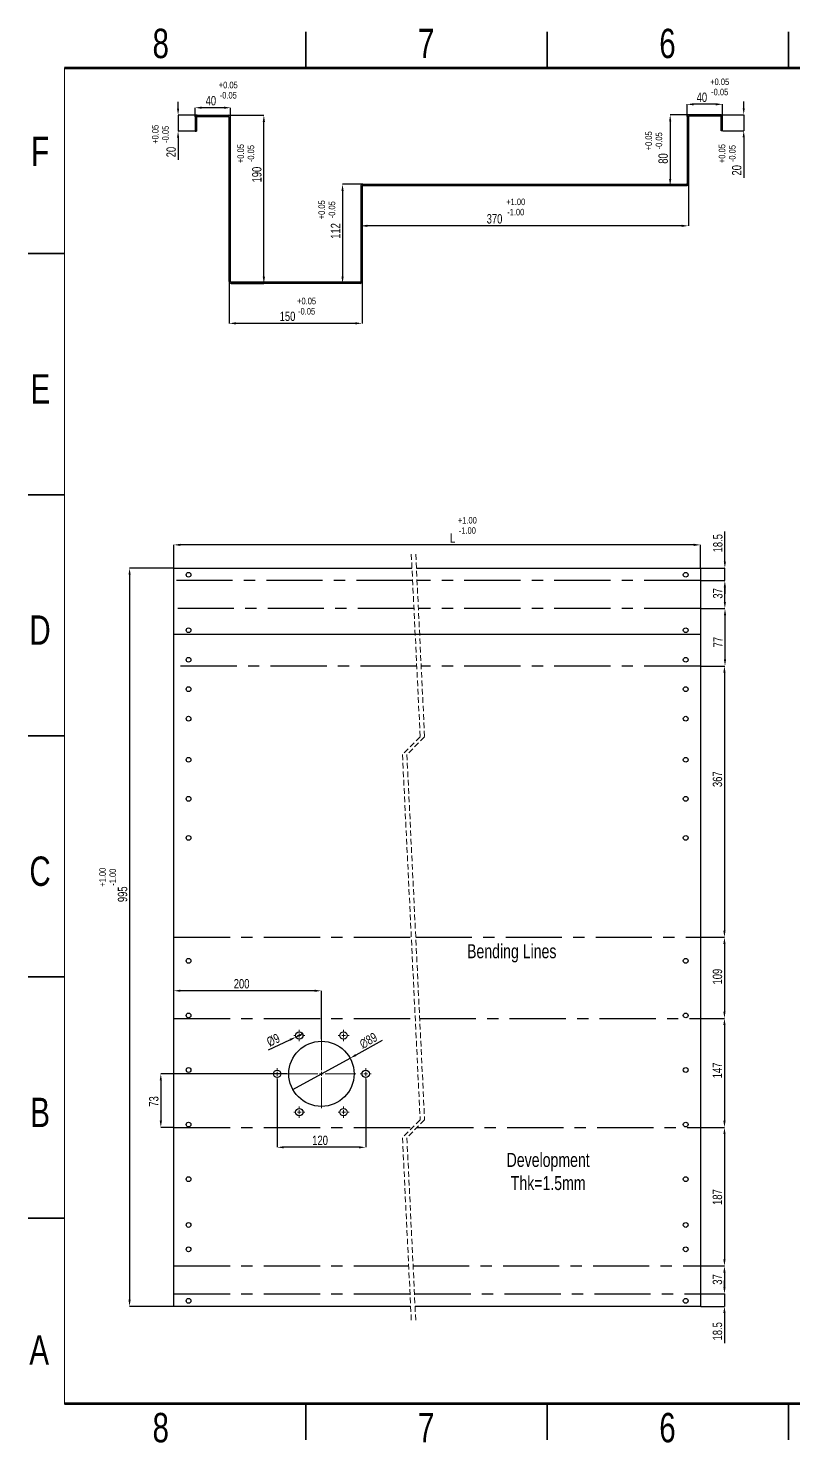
# Model space of a CAD drawing. Header units: millimetres. Extents: x 1386 to 1838, y 450 to 770.
# Drawn here: x 1386.2 to 1559, y 450.4 to 770.1 of the extents above; entities that cross this region are included whole.
import ezdxf

# ---------------------------------------------------------------- set-up
doc = ezdxf.new("R2010")
doc.units = ezdxf.units.MM
doc.linetypes.add('CENTERX2', pattern=[20.32, 12.7, -2.54, 2.54, -2.54])
doc.linetypes.add('HIDDEN', pattern=[1.905, 1.27, -0.635])
doc.styles.add('SLDTEXTSTYLE0', font='TXT', dxfattribs={"width": 0.75})
doc.dimstyles.new('SLDDIMSTYLE3', dxfattribs={"dimtxt": 2.116667, "dimasz": 1.5, "dimexe": 0, "dimexo": 0.0625, "dimgap": 0.529167, "dimtad": 1, "dimdec": 0, "dimlfac": 5, "dimrnd": 1e-09, "dimzin": 12, "dimdsep": 46, "dimtxsty": 'SLDTEXTSTYLE0', "dimsah": 1, "dimcen": 0.09, "dimadec": 0, "dimazin": 3, "dimtfac": 1, "dimtdec": 0, "dimtofl": 0, "dimtmove": 0, "dimatfit": 3, "dimfxl": 1, "dimfrac": 2, "dimtolj": 1, "dimtzin": 12, "dimarcsym": 0})
doc.dimstyles.new('SLDDIMSTYLE36', dxfattribs={"dimtxt": 2.116667, "dimasz": 1.5, "dimexe": 0, "dimexo": 0.0625, "dimgap": 0.529167, "dimtad": 1, "dimdec": 0, "dimlfac": 6, "dimrnd": 1e-09, "dimzin": 12, "dimdsep": 46, "dimtxsty": 'SLDTEXTSTYLE0', "dimsah": 1, "dimcen": 0.09, "dimadec": 0, "dimazin": 3, "dimtfac": 1, "dimtdec": 0, "dimtofl": 0, "dimtmove": 0, "dimatfit": 3, "dimfxl": 1, "dimfrac": 2, "dimtolj": 1, "dimtzin": 12, "dimarcsym": 0})
doc.dimstyles.new('SLDDIMSTYLE37', dxfattribs={"dimtxt": 2.116667, "dimasz": 1.5, "dimexe": 0, "dimexo": 0.0625, "dimgap": 0.529167, "dimtad": 1, "dimdec": 0, "dimlfac": 6, "dimrnd": 1e-09, "dimzin": 12, "dimdsep": 46, "dimtxsty": 'SLDTEXTSTYLE0', "dimsah": 1, "dimcen": 0.09, "dimadec": 0, "dimazin": 3, "dimtfac": 1, "dimtdec": 0, "dimtmove": 0, "dimatfit": 0, "dimfxl": 1, "dimfrac": 2, "dimtolj": 1, "dimtzin": 12, "dimarcsym": 0})
doc.dimstyles.new('SLDDIMSTYLE38', dxfattribs={"dimtxt": 2.116667, "dimasz": 1.5, "dimexe": 0, "dimexo": 0.0625, "dimgap": 0.529167, "dimtad": 1, "dimdec": 0, "dimlfac": 6, "dimrnd": 1e-09, "dimzin": 12, "dimdsep": 46, "dimtxsty": 'SLDTEXTSTYLE0', "dimblk1": 'NONE', "dimsah": 1, "dimcen": 0, "dimadec": 0, "dimazin": 3, "dimtfac": 1, "dimtdec": 0, "dimtmove": 0, "dimatfit": 3, "dimldrblk": 'NONE', "dimfxl": 1, "dimfrac": 2, "dimtolj": 1, "dimtzin": 12, "dimarcsym": 0})
doc.dimstyles.new('SLDDIMSTYLE39', dxfattribs={"dimtxt": 2.116667, "dimasz": 1.5, "dimexe": 0, "dimexo": 0.0625, "dimgap": 0.529167, "dimtad": 1, "dimdec": 0, "dimlfac": 6, "dimrnd": 1e-09, "dimzin": 12, "dimdsep": 46, "dimtxsty": 'SLDTEXTSTYLE0', "dimblk1": 'NONE', "dimsah": 1, "dimcen": 0, "dimadec": 0, "dimazin": 3, "dimtfac": 1, "dimtdec": 0, "dimtmove": 0, "dimatfit": 3, "dimldrblk": 'NONE', "dimfxl": 1, "dimfrac": 2, "dimtolj": 1, "dimtzin": 12, "dimarcsym": 0})
doc.dimstyles.new('SLDDIMSTYLE4', dxfattribs={"dimtxt": 2.116667, "dimasz": 1.5, "dimexe": 0, "dimexo": 0.0625, "dimgap": 0.529167, "dimtad": 1, "dimdec": 0, "dimlfac": 5, "dimrnd": 1e-09, "dimzin": 12, "dimdsep": 46, "dimtxsty": 'SLDTEXTSTYLE0', "dimsah": 1, "dimcen": 0.09, "dimadec": 0, "dimazin": 3, "dimtfac": 1, "dimtdec": 0, "dimtmove": 0, "dimatfit": 0, "dimfxl": 1, "dimfrac": 2, "dimtolj": 1, "dimtzin": 12, "dimarcsym": 0})

# ---------------------------------------------------------------- blocks, each defined once
blk = doc.blocks.new('*D71')
at = {"color": 0, "linetype": 'Continuous', "lineweight": -2, "transparency": 16777216}
for p, q in [((1547.74, 752.02), (1547.74, 753.52)), ((1542.55, 750.52), (1547.74, 750.52)), ((1547.74, 750.52), (1547.74, 746.92)), ((1543, 746.92), (1547.74, 746.92)), ((1547.74, 745.42), (1547.74, 736.26))]:
    blk.add_line(p, q, dxfattribs=at)
at = {"color": 0, "linetype": 'Continuous', "transparency": 16777216}
for points in [[(1547.49, 752.02), (1547.99, 752.02), (1547.74, 750.52)], [(1547.49, 745.42), (1547.99, 745.42), (1547.74, 746.92)]]:
    blk.add_solid(points, dxfattribs=at)
at = {"layer": 'Defpoints', "color": 0, "linetype": 'Continuous', "transparency": 16777216}
for p in [(1542.49, 750.52), (1547.74, 750.52), (1542.94, 746.92)]:
    blk.add_point(p, dxfattribs=at)
at = {"color": 0, "linetype": 'Continuous', "lineweight": 18, "transparency": 16777216, "insert": (1545.1, 737.98), "char_height": 2.117, "attachment_point": 2, "rotation": 90, "style": 'SLDTEXTSTYLE0'}
blk.add_mtext('\\A1;20', dxfattribs=at)
blk = doc.blocks.new('*D72')
at = {"color": 0, "linetype": 'Continuous', "lineweight": -2, "transparency": 16777216}
for p, q in [((1534.94, 750.14), (1534.94, 752.89)), ((1541.44, 752.89), (1536.44, 752.89)), ((1542.94, 750.14), (1542.94, 752.89))]:
    blk.add_line(p, q, dxfattribs=at)
at = {"color": 0, "linetype": 'Continuous', "transparency": 16777216}
for points in [[(1536.44, 753.14), (1536.44, 752.64), (1534.94, 752.89)], [(1541.44, 753.14), (1541.44, 752.64), (1542.94, 752.89)]]:
    blk.add_solid(points, dxfattribs=at)
at = {"layer": 'Defpoints', "color": 0, "linetype": 'Continuous', "transparency": 16777216}
for p in [(1534.94, 752.89), (1534.94, 750.08), (1542.94, 750.08)]:
    blk.add_point(p, dxfattribs=at)
at = {"color": 0, "linetype": 'Continuous', "lineweight": 18, "transparency": 16777216, "insert": (1538.29, 755.54), "char_height": 2.117, "attachment_point": 2, "style": 'SLDTEXTSTYLE0'}
blk.add_mtext('\\A1;40', dxfattribs=at)
blk = doc.blocks.new('*D73')
at = {"color": 0, "linetype": 'Continuous', "lineweight": -2, "transparency": 16777216}
for p, q in [((1535.32, 750.52), (1531.13, 750.52)), ((1531.13, 749.02), (1531.13, 736.02)), ((1534.73, 734.52), (1531.13, 734.52))]:
    blk.add_line(p, q, dxfattribs=at)
at = {"color": 0, "linetype": 'Continuous', "transparency": 16777216}
for points in [[(1530.88, 749.02), (1531.38, 749.02), (1531.13, 750.52)], [(1530.88, 736.02), (1531.38, 736.02), (1531.13, 734.52)]]:
    blk.add_solid(points, dxfattribs=at)
at = {"layer": 'Defpoints', "color": 0, "linetype": 'Continuous', "transparency": 16777216}
for p in [(1535.39, 750.52), (1531.13, 734.52), (1534.79, 734.52)]:
    blk.add_point(p, dxfattribs=at)
at = {"color": 0, "linetype": 'Continuous', "lineweight": 18, "transparency": 16777216, "insert": (1528.48, 740.64), "char_height": 2.117, "attachment_point": 2, "rotation": 90, "style": 'SLDTEXTSTYLE0'}
blk.add_mtext('\\A1;80', dxfattribs=at)
blk = doc.blocks.new('*D74')
at = {"color": 0, "linetype": 'Continuous', "lineweight": -2, "transparency": 16777216}
for p, q in [((1461.24, 734.31), (1461.24, 725.43)), ((1535.24, 734.91), (1535.24, 725.43)), ((1533.74, 725.43), (1462.74, 725.43))]:
    blk.add_line(p, q, dxfattribs=at)
at = {"color": 0, "linetype": 'Continuous', "transparency": 16777216}
for points in [[(1462.74, 725.68), (1462.74, 725.18), (1461.24, 725.43)], [(1533.74, 725.68), (1533.74, 725.18), (1535.24, 725.43)]]:
    blk.add_solid(points, dxfattribs=at)
at = {"layer": 'Defpoints', "color": 0, "linetype": 'Continuous', "transparency": 16777216}
for p in [(1461.24, 734.38), (1535.24, 734.97), (1461.24, 725.43)]:
    blk.add_point(p, dxfattribs=at)
at = {"color": 0, "linetype": 'Continuous', "lineweight": 18, "transparency": 16777216, "insert": (1491.46, 728.07), "char_height": 2.117, "attachment_point": 2, "style": 'SLDTEXTSTYLE0'}
blk.add_mtext('\\A1;370', dxfattribs=at)
blk = doc.blocks.new('*D75')
at = {"color": 0, "linetype": 'Continuous', "lineweight": -2, "transparency": 16777216}
for p, q in [((1461.62, 734.82), (1457.14, 734.82)), ((1457.14, 733.32), (1457.14, 713.92)), ((1461.03, 712.42), (1457.14, 712.42))]:
    blk.add_line(p, q, dxfattribs=at)
at = {"color": 0, "linetype": 'Continuous', "transparency": 16777216}
for points in [[(1456.89, 733.32), (1457.39, 733.32), (1457.14, 734.82)], [(1456.89, 713.92), (1457.39, 713.92), (1457.14, 712.42)]]:
    blk.add_solid(points, dxfattribs=at)
at = {"layer": 'Defpoints', "color": 0, "linetype": 'Continuous', "transparency": 16777216}
for p in [(1461.69, 734.82), (1457.14, 712.42), (1461.09, 712.42)]:
    blk.add_point(p, dxfattribs=at)
at = {"color": 0, "linetype": 'Continuous', "lineweight": 18, "transparency": 16777216, "insert": (1454.49, 724.27), "char_height": 2.117, "attachment_point": 2, "rotation": 90, "style": 'SLDTEXTSTYLE0'}
blk.add_mtext('\\A1;112', dxfattribs=at)
blk = doc.blocks.new('*D76')
at = {"color": 0, "linetype": 'Continuous', "lineweight": -2, "transparency": 16777216}
for p, q in [((1431.54, 712.81), (1431.54, 703.39)), ((1461.54, 712.81), (1461.54, 703.39)), ((1460.04, 703.39), (1433.04, 703.39))]:
    blk.add_line(p, q, dxfattribs=at)
at = {"color": 0, "linetype": 'Continuous', "transparency": 16777216}
for points in [[(1433.04, 703.64), (1433.04, 703.14), (1431.54, 703.39)], [(1460.04, 703.64), (1460.04, 703.14), (1461.54, 703.39)]]:
    blk.add_solid(points, dxfattribs=at)
at = {"layer": 'Defpoints', "color": 0, "linetype": 'Continuous', "transparency": 16777216}
for p in [(1431.54, 712.87), (1461.54, 712.87), (1431.54, 703.39)]:
    blk.add_point(p, dxfattribs=at)
at = {"color": 0, "linetype": 'Continuous', "lineweight": 18, "transparency": 16777216, "insert": (1444.71, 706.04), "char_height": 2.117, "attachment_point": 2, "style": 'SLDTEXTSTYLE0'}
blk.add_mtext('\\A1;150', dxfattribs=at)
blk = doc.blocks.new('*D77')
at = {"color": 0, "linetype": 'Continuous', "lineweight": -2, "transparency": 16777216}
for p, q in [((1431.45, 750.42), (1439.37, 750.42)), ((1439.37, 713.92), (1439.37, 748.92)), ((1432.05, 712.42), (1439.37, 712.42))]:
    blk.add_line(p, q, dxfattribs=at)
at = {"color": 0, "linetype": 'Continuous', "transparency": 16777216}
for points in [[(1439.12, 748.92), (1439.62, 748.92), (1439.37, 750.42)], [(1439.12, 713.92), (1439.62, 713.92), (1439.37, 712.42)]]:
    blk.add_solid(points, dxfattribs=at)
at = {"layer": 'Defpoints', "color": 0, "linetype": 'Continuous', "transparency": 16777216}
for p in [(1431.39, 750.42), (1439.37, 750.42), (1431.99, 712.42)]:
    blk.add_point(p, dxfattribs=at)
at = {"color": 0, "linetype": 'Continuous', "lineweight": 18, "transparency": 16777216, "insert": (1436.72, 737.01), "char_height": 2.117, "attachment_point": 2, "rotation": 90, "style": 'SLDTEXTSTYLE0'}
blk.add_mtext('\\A1;190', dxfattribs=at)
blk = doc.blocks.new('*D78')
at = {"color": 0, "linetype": 'Continuous', "lineweight": -2, "transparency": 16777216}
for p, q in [((1423.84, 750.04), (1423.84, 752.12)), ((1430.34, 752.12), (1425.34, 752.12)), ((1431.84, 750.04), (1431.84, 752.12))]:
    blk.add_line(p, q, dxfattribs=at)
at = {"color": 0, "linetype": 'Continuous', "transparency": 16777216}
for points in [[(1425.34, 752.37), (1425.34, 751.87), (1423.84, 752.12)], [(1430.34, 752.37), (1430.34, 751.87), (1431.84, 752.12)]]:
    blk.add_solid(points, dxfattribs=at)
at = {"layer": 'Defpoints', "color": 0, "linetype": 'Continuous', "transparency": 16777216}
for p in [(1423.84, 752.12), (1423.84, 749.98), (1431.84, 749.98)]:
    blk.add_point(p, dxfattribs=at)
at = {"color": 0, "linetype": 'Continuous', "lineweight": 18, "transparency": 16777216, "insert": (1427.4, 754.77), "char_height": 2.117, "attachment_point": 2, "style": 'SLDTEXTSTYLE0'}
blk.add_mtext('\\A1;40', dxfattribs=at)
blk = doc.blocks.new('*D79')
at = {"color": 0, "linetype": 'Continuous', "lineweight": -2, "transparency": 16777216}
for p, q in [((1420, 751.92), (1420, 753.42)), ((1424.22, 750.42), (1420, 750.42)), ((1420, 750.42), (1420, 746.82)), ((1423.78, 746.82), (1420, 746.82)), ((1420, 745.32), (1420, 740.38))]:
    blk.add_line(p, q, dxfattribs=at)
at = {"color": 0, "linetype": 'Continuous', "transparency": 16777216}
for points in [[(1419.75, 751.92), (1420.25, 751.92), (1420, 750.42)], [(1419.75, 745.32), (1420.25, 745.32), (1420, 746.82)]]:
    blk.add_solid(points, dxfattribs=at)
at = {"layer": 'Defpoints', "color": 0, "linetype": 'Continuous', "transparency": 16777216}
for p in [(1424.29, 750.42), (1420, 746.82), (1423.84, 746.82)]:
    blk.add_point(p, dxfattribs=at)
at = {"color": 0, "linetype": 'Continuous', "lineweight": 18, "transparency": 16777216, "insert": (1417.36, 742.1), "char_height": 2.117, "attachment_point": 2, "rotation": 90, "style": 'SLDTEXTSTYLE0'}
blk.add_mtext('\\A1;20', dxfattribs=at)
blk = doc.blocks.new('*D54')
at = {"color": 0, "linetype": 'Continuous', "lineweight": -2, "transparency": 16777216}
for p, q in [((1419.04, 648.12), (1419.04, 653.33)), ((1536.47, 653.33), (1420.54, 653.33)), ((1537.97, 648.12), (1537.97, 653.33))]:
    blk.add_line(p, q, dxfattribs=at)
at = {"color": 0, "linetype": 'Continuous', "transparency": 16777216}
for points in [[(1420.54, 653.58), (1420.54, 653.08), (1419.04, 653.33)], [(1536.47, 653.58), (1536.47, 653.08), (1537.97, 653.33)]]:
    blk.add_solid(points, dxfattribs=at)
at = {"layer": 'Defpoints', "color": 0, "linetype": 'Continuous', "transparency": 16777216}
for p in [(1419.04, 653.33), (1419.04, 648.06), (1537.97, 648.06)]:
    blk.add_point(p, dxfattribs=at)
at = {"color": 0, "linetype": 'Continuous', "lineweight": 18, "transparency": 16777216, "insert": (1482, 655.97), "char_height": 2.117, "attachment_point": 2, "style": 'SLDTEXTSTYLE0'}
blk.add_mtext('\\A1;L', dxfattribs=at)
blk = doc.blocks.new('*D55')
at = {"color": 0, "linetype": 'Continuous', "lineweight": -2, "transparency": 16777216}
for p, q in [((1418.98, 648.06), (1409.04, 648.06)), ((1409.04, 646.56), (1409.04, 482.74)), ((1418.98, 481.24), (1409.04, 481.24))]:
    blk.add_line(p, q, dxfattribs=at)
at = {"color": 0, "linetype": 'Continuous', "transparency": 16777216}
for points in [[(1408.79, 646.56), (1409.29, 646.56), (1409.04, 648.06)], [(1408.79, 482.74), (1409.29, 482.74), (1409.04, 481.24)]]:
    blk.add_solid(points, dxfattribs=at)
at = {"layer": 'Defpoints', "color": 0, "linetype": 'Continuous', "transparency": 16777216}
for p in [(1419.04, 648.06), (1409.04, 481.24), (1419.04, 481.24)]:
    blk.add_point(p, dxfattribs=at)
at = {"color": 0, "linetype": 'Continuous', "lineweight": 18, "transparency": 16777216, "insert": (1406.39, 574.37), "char_height": 2.117, "attachment_point": 2, "rotation": 90, "style": 'SLDTEXTSTYLE0'}
blk.add_mtext('\\A1;995', dxfattribs=at)
blk = doc.blocks.new('*D56')
at = {"color": 0, "linetype": 'Continuous', "lineweight": -2, "transparency": 16777216}
for p, q in [((1543.48, 649.56), (1543.48, 656.35)), ((1538.04, 648.06), (1543.48, 648.06)), ((1543.48, 645.24), (1543.48, 648.06)), ((1538.04, 645.24), (1543.48, 645.24)), ((1543.48, 643.74), (1543.48, 642.24))]:
    blk.add_line(p, q, dxfattribs=at)
at = {"color": 0, "linetype": 'Continuous', "transparency": 16777216}
for points in [[(1543.23, 649.56), (1543.73, 649.56), (1543.48, 648.06)], [(1543.23, 643.74), (1543.73, 643.74), (1543.48, 645.24)]]:
    blk.add_solid(points, dxfattribs=at)
at = {"layer": 'Defpoints', "color": 0, "linetype": 'Continuous', "transparency": 16777216}
for p in [(1537.97, 648.06), (1543.48, 648.06), (1537.97, 645.24)]:
    blk.add_point(p, dxfattribs=at)
at = {"color": 0, "linetype": 'Continuous', "lineweight": 18, "transparency": 16777216, "insert": (1540.83, 653.7), "char_height": 2.117, "attachment_point": 2, "rotation": 90, "style": 'SLDTEXTSTYLE0'}
blk.add_mtext('\\A1;18.5', dxfattribs=at)
blk = doc.blocks.new('*D57')
at = {"color": 0, "linetype": 'Continuous', "lineweight": -2, "transparency": 16777216}
for p, q in [((1538.04, 645.24), (1543.48, 645.24)), ((1543.48, 640.43), (1543.48, 643.74)), ((1538.04, 638.93), (1543.48, 638.93))]:
    blk.add_line(p, q, dxfattribs=at)
at = {"color": 0, "linetype": 'Continuous', "transparency": 16777216}
for points in [[(1543.23, 643.74), (1543.73, 643.74), (1543.48, 645.24)], [(1543.23, 640.43), (1543.73, 640.43), (1543.48, 638.93)]]:
    blk.add_solid(points, dxfattribs=at)
at = {"layer": 'Defpoints', "color": 0, "linetype": 'Continuous', "transparency": 16777216}
for p in [(1537.97, 645.24), (1543.48, 645.24), (1537.97, 638.93)]:
    blk.add_point(p, dxfattribs=at)
at = {"color": 0, "linetype": 'Continuous', "lineweight": 18, "transparency": 16777216, "insert": (1540.83, 642.36), "char_height": 2.117, "attachment_point": 2, "rotation": 90, "style": 'SLDTEXTSTYLE0'}
blk.add_mtext('\\A1;37', dxfattribs=at)
blk = doc.blocks.new('*D58')
at = {"color": 0, "linetype": 'Continuous', "lineweight": -2, "transparency": 16777216}
for p, q in [((1538.04, 638.93), (1543.51, 638.93)), ((1543.51, 637.43), (1543.51, 627.45)), ((1538.04, 625.95), (1543.51, 625.95))]:
    blk.add_line(p, q, dxfattribs=at)
at = {"color": 0, "linetype": 'Continuous', "transparency": 16777216}
for points in [[(1543.26, 637.43), (1543.76, 637.43), (1543.51, 638.93)], [(1543.26, 627.45), (1543.76, 627.45), (1543.51, 625.95)]]:
    blk.add_solid(points, dxfattribs=at)
at = {"layer": 'Defpoints', "color": 0, "linetype": 'Continuous', "transparency": 16777216}
for p in [(1537.97, 638.93), (1537.97, 625.95), (1543.51, 625.95)]:
    blk.add_point(p, dxfattribs=at)
at = {"color": 0, "linetype": 'Continuous', "lineweight": 18, "transparency": 16777216, "insert": (1540.86, 631.34), "char_height": 2.117, "attachment_point": 2, "rotation": 90, "style": 'SLDTEXTSTYLE0'}
blk.add_mtext('\\A1;77', dxfattribs=at)
blk = doc.blocks.new('*D59')
at = {"color": 0, "linetype": 'Continuous', "lineweight": -2, "transparency": 16777216}
for p, q in [((1538.04, 625.95), (1543.39, 625.95)), ((1543.39, 624.45), (1543.39, 566.14)), ((1538.04, 564.64), (1543.39, 564.64))]:
    blk.add_line(p, q, dxfattribs=at)
at = {"color": 0, "linetype": 'Continuous', "transparency": 16777216}
for points in [[(1543.14, 624.45), (1543.64, 624.45), (1543.39, 625.95)], [(1543.14, 566.14), (1543.64, 566.14), (1543.39, 564.64)]]:
    blk.add_solid(points, dxfattribs=at)
at = {"layer": 'Defpoints', "color": 0, "linetype": 'Continuous', "transparency": 16777216}
for p in [(1537.97, 625.95), (1537.97, 564.64), (1543.39, 564.64)]:
    blk.add_point(p, dxfattribs=at)
at = {"color": 0, "linetype": 'Continuous', "lineweight": 18, "transparency": 16777216, "insert": (1540.74, 600.37), "char_height": 2.117, "attachment_point": 2, "rotation": 90, "style": 'SLDTEXTSTYLE0'}
blk.add_mtext('\\A1;367', dxfattribs=at)
blk = doc.blocks.new('*D60')
at = {"color": 0, "linetype": 'Continuous', "lineweight": -2, "transparency": 16777216}
for p, q in [((1538.04, 564.64), (1543.39, 564.64)), ((1543.39, 563.14), (1543.39, 547.83)), ((1538.04, 546.33), (1543.39, 546.33))]:
    blk.add_line(p, q, dxfattribs=at)
at = {"color": 0, "linetype": 'Continuous', "transparency": 16777216}
for points in [[(1543.14, 563.14), (1543.64, 563.14), (1543.39, 564.64)], [(1543.14, 547.83), (1543.64, 547.83), (1543.39, 546.33)]]:
    blk.add_solid(points, dxfattribs=at)
at = {"layer": 'Defpoints', "color": 0, "linetype": 'Continuous', "transparency": 16777216}
for p in [(1537.97, 564.64), (1537.97, 546.33), (1543.39, 546.33)]:
    blk.add_point(p, dxfattribs=at)
at = {"color": 0, "linetype": 'Continuous', "lineweight": 18, "transparency": 16777216, "insert": (1540.74, 555.75), "char_height": 2.117, "attachment_point": 2, "rotation": 90, "style": 'SLDTEXTSTYLE0'}
blk.add_mtext('\\A1;109', dxfattribs=at)
blk = doc.blocks.new('*D61')
at = {"color": 0, "linetype": 'Continuous', "lineweight": -2, "transparency": 16777216}
for p, q in [((1538.04, 546.33), (1543.39, 546.33)), ((1543.39, 544.83), (1543.39, 523.18)), ((1538.04, 521.68), (1543.39, 521.68))]:
    blk.add_line(p, q, dxfattribs=at)
at = {"color": 0, "linetype": 'Continuous', "transparency": 16777216}
for points in [[(1543.14, 544.83), (1543.64, 544.83), (1543.39, 546.33)], [(1543.14, 523.18), (1543.64, 523.18), (1543.39, 521.68)]]:
    blk.add_solid(points, dxfattribs=at)
at = {"layer": 'Defpoints', "color": 0, "linetype": 'Continuous', "transparency": 16777216}
for p in [(1537.97, 546.33), (1537.97, 521.68), (1543.39, 521.68)]:
    blk.add_point(p, dxfattribs=at)
at = {"color": 0, "linetype": 'Continuous', "lineweight": 18, "transparency": 16777216, "insert": (1540.74, 534.55), "char_height": 2.117, "attachment_point": 2, "rotation": 90, "style": 'SLDTEXTSTYLE0'}
blk.add_mtext('\\A1;147', dxfattribs=at)
blk = doc.blocks.new('*D62')
at = {"color": 0, "linetype": 'Continuous', "lineweight": -2, "transparency": 16777216}
for p, q in [((1538.04, 521.68), (1543.39, 521.68)), ((1543.39, 520.18), (1543.39, 491.87)), ((1538.04, 490.37), (1543.39, 490.37))]:
    blk.add_line(p, q, dxfattribs=at)
at = {"color": 0, "linetype": 'Continuous', "transparency": 16777216}
for points in [[(1543.14, 520.18), (1543.64, 520.18), (1543.39, 521.68)], [(1543.14, 491.87), (1543.64, 491.87), (1543.39, 490.37)]]:
    blk.add_solid(points, dxfattribs=at)
at = {"layer": 'Defpoints', "color": 0, "linetype": 'Continuous', "transparency": 16777216}
for p in [(1537.97, 521.68), (1537.97, 490.37), (1543.39, 490.37)]:
    blk.add_point(p, dxfattribs=at)
at = {"color": 0, "linetype": 'Continuous', "lineweight": 18, "transparency": 16777216, "insert": (1540.74, 505.93), "char_height": 2.117, "attachment_point": 2, "rotation": 90, "style": 'SLDTEXTSTYLE0'}
blk.add_mtext('\\A1;187', dxfattribs=at)
blk = doc.blocks.new('*D63')
at = {"color": 0, "linetype": 'Continuous', "lineweight": -2, "transparency": 16777216}
for p, q in [((1538.04, 490.37), (1543.39, 490.37)), ((1543.39, 488.87), (1543.39, 485.56)), ((1538.04, 484.06), (1543.39, 484.06))]:
    blk.add_line(p, q, dxfattribs=at)
at = {"color": 0, "linetype": 'Continuous', "transparency": 16777216}
for points in [[(1543.14, 488.87), (1543.64, 488.87), (1543.39, 490.37)], [(1543.14, 485.56), (1543.64, 485.56), (1543.39, 484.06)]]:
    blk.add_solid(points, dxfattribs=at)
at = {"layer": 'Defpoints', "color": 0, "linetype": 'Continuous', "transparency": 16777216}
for p in [(1537.97, 490.37), (1537.97, 484.06), (1543.39, 484.06)]:
    blk.add_point(p, dxfattribs=at)
at = {"color": 0, "linetype": 'Continuous', "lineweight": 18, "transparency": 16777216, "insert": (1540.74, 487.31), "char_height": 2.117, "attachment_point": 2, "rotation": 90, "style": 'SLDTEXTSTYLE0'}
blk.add_mtext('\\A1;37', dxfattribs=at)
blk = doc.blocks.new('*D64')
at = {"color": 0, "linetype": 'Continuous', "lineweight": -2, "transparency": 16777216}
for p, q in [((1543.39, 485.56), (1543.39, 487.06)), ((1538.04, 484.06), (1543.39, 484.06)), ((1543.39, 484.06), (1543.39, 481.24)), ((1538.04, 481.24), (1543.39, 481.24)), ((1543.39, 479.74), (1543.39, 472.95))]:
    blk.add_line(p, q, dxfattribs=at)
at = {"color": 0, "linetype": 'Continuous', "transparency": 16777216}
for points in [[(1543.14, 485.56), (1543.64, 485.56), (1543.39, 484.06)], [(1543.14, 479.74), (1543.64, 479.74), (1543.39, 481.24)]]:
    blk.add_solid(points, dxfattribs=at)
at = {"layer": 'Defpoints', "color": 0, "linetype": 'Continuous', "transparency": 16777216}
for p in [(1537.97, 484.06), (1537.97, 481.24), (1543.39, 481.24)]:
    blk.add_point(p, dxfattribs=at)
at = {"color": 0, "linetype": 'Continuous', "lineweight": 18, "transparency": 16777216, "insert": (1540.74, 475.6), "char_height": 2.117, "attachment_point": 2, "rotation": 90, "style": 'SLDTEXTSTYLE0'}
blk.add_mtext('\\A1;18.5', dxfattribs=at)
blk = doc.blocks.new('*D65')
at = {"color": 0, "linetype": 'Continuous', "lineweight": -2, "transparency": 16777216}
for p, q in [((1419.04, 481.3), (1419.04, 552.56)), ((1450.87, 552.56), (1420.54, 552.56)), ((1452.37, 541.64), (1452.37, 552.56))]:
    blk.add_line(p, q, dxfattribs=at)
at = {"color": 0, "linetype": 'Continuous', "transparency": 16777216}
for points in [[(1420.54, 552.81), (1420.54, 552.31), (1419.04, 552.56)], [(1450.87, 552.81), (1450.87, 552.31), (1452.37, 552.56)]]:
    blk.add_solid(points, dxfattribs=at)
at = {"layer": 'Defpoints', "color": 0, "linetype": 'Continuous', "transparency": 16777216}
for p in [(1419.04, 552.56), (1452.37, 541.58), (1419.04, 481.24)]:
    blk.add_point(p, dxfattribs=at)
at = {"color": 0, "linetype": 'Continuous', "lineweight": 18, "transparency": 16777216, "insert": (1434.34, 555.21), "char_height": 2.117, "attachment_point": 2, "style": 'SLDTEXTSTYLE0'}
blk.add_mtext('\\A1;200', dxfattribs=at)
blk = doc.blocks.new('*D66')
at = {"color": 0, "linetype": 'Continuous', "lineweight": -2, "transparency": 16777216}
for p, q in [((1444.52, 533.79), (1416.1, 533.79)), ((1416.1, 532.29), (1416.1, 523.18)), ((1418.98, 521.68), (1416.1, 521.68))]:
    blk.add_line(p, q, dxfattribs=at)
at = {"color": 0, "linetype": 'Continuous', "transparency": 16777216}
for points in [[(1415.85, 532.29), (1416.35, 532.29), (1416.1, 533.79)], [(1415.85, 523.18), (1416.35, 523.18), (1416.1, 521.68)]]:
    blk.add_solid(points, dxfattribs=at)
at = {"layer": 'Defpoints', "color": 0, "linetype": 'Continuous', "transparency": 16777216}
for p in [(1444.58, 533.79), (1416.1, 521.68), (1419.04, 521.68)]:
    blk.add_point(p, dxfattribs=at)
at = {"color": 0, "linetype": 'Continuous', "lineweight": 18, "transparency": 16777216, "insert": (1413.45, 527.55), "char_height": 2.117, "attachment_point": 2, "rotation": 90, "style": 'SLDTEXTSTYLE0'}
blk.add_mtext('\\A1;73', dxfattribs=at)
blk = doc.blocks.new('*D67')
at = {"color": 0, "linetype": 'Continuous', "lineweight": -2, "transparency": 16777216}
for p, q in [((1466.12, 541.29), (1460.16, 538.04)), ((1445.9, 530.26), (1458.85, 537.32))]:
    blk.add_line(p, q, dxfattribs=at)
at = {"color": 0, "linetype": 'Continuous', "transparency": 16777216}
blk.add_solid([(1460.04, 538.26), (1460.28, 537.82), (1458.85, 537.32)], dxfattribs=at)
at = {"layer": 'Defpoints', "color": 0, "linetype": 'Continuous', "transparency": 16777216}
for p in [(1458.85, 537.32), (1445.9, 530.26)]:
    blk.add_point(p, dxfattribs=at)
at = {"color": 0, "linetype": 'Continuous', "lineweight": 18, "transparency": 16777216, "insert": (1460.68, 541.33), "char_height": 2.117, "attachment_point": 1, "rotation": 28.6104, "style": 'SLDTEXTSTYLE0'}
blk.add_mtext('\\A1;∅89', dxfattribs=at)
blk = doc.blocks.new('_NONE')
blk = doc.blocks.new('*D68')
at = {"color": 0, "linetype": 'Continuous', "lineweight": -2, "transparency": 16777216}
for p, q in [((1440.39, 539.19), (1445.26, 541.46)), ((1448.13, 542.8), (1446.62, 542.1))]:
    blk.add_line(p, q, dxfattribs=at)
at = {"color": 0, "linetype": 'Continuous', "transparency": 16777216}
blk.add_solid([(1445.15, 541.69), (1445.36, 541.24), (1446.62, 542.1)], dxfattribs=at)
at = {"layer": 'Defpoints', "color": 0, "linetype": 'Continuous', "transparency": 16777216}
for p in [(1446.62, 542.1), (1448.13, 542.8)]:
    blk.add_point(p, dxfattribs=at)
at = {"color": 0, "linetype": 'Continuous', "lineweight": 18, "transparency": 16777216, "insert": (1439.75, 541.81), "char_height": 2.117, "attachment_point": 1, "rotation": 25.0459, "style": 'SLDTEXTSTYLE0'}
blk.add_mtext('\\A1;%%c9', dxfattribs=at)
blk = doc.blocks.new('*D69')
at = {"color": 0, "linetype": 'Continuous', "lineweight": -2, "transparency": 16777216}
for p, q in [((1442.37, 532.48), (1442.37, 517.18)), ((1462.37, 532.48), (1462.37, 517.18)), ((1460.87, 517.18), (1443.87, 517.18))]:
    blk.add_line(p, q, dxfattribs=at)
at = {"color": 0, "linetype": 'Continuous', "transparency": 16777216}
for points in [[(1443.87, 517.43), (1443.87, 516.93), (1442.37, 517.18)], [(1460.87, 517.43), (1460.87, 516.93), (1462.37, 517.18)]]:
    blk.add_solid(points, dxfattribs=at)
at = {"layer": 'Defpoints', "color": 0, "linetype": 'Continuous', "transparency": 16777216}
for p in [(1442.37, 532.54), (1462.37, 532.54), (1442.37, 517.18)]:
    blk.add_point(p, dxfattribs=at)
at = {"color": 0, "linetype": 'Continuous', "lineweight": 18, "transparency": 16777216, "insert": (1452.07, 519.82), "char_height": 2.117, "attachment_point": 2, "style": 'SLDTEXTSTYLE0'}
blk.add_mtext('\\A1;120', dxfattribs=at)
blk = doc.blocks.new('SW_CENTERMARKSYMBOL_63')
at = {"color": 0, "linetype": 'Continuous', "lineweight": 0}
for p, q in [((-0.83, 0), (-1.25, 0)), ((0, 0), (-0.42, 0)), ((0, 0.83), (0, 1.25)), ((0, 0), (0, 0.42)), ((0, 0), (0, -0.42)), ((0, 0), (0.42, 0)), ((0.83, 0), (1.25, 0)), ((0, -0.83), (0, -1.25))]:
    blk.add_line(p, q, dxfattribs=at)
blk = doc.blocks.new('SW_CENTERMARKSYMBOL_64')
at = {"color": 0, "linetype": 'Continuous', "lineweight": 0}
for p, q in [((0, 0.83), (0, 7.79)), ((-0.83, 0), (-7.79, 0)), ((0, 0), (-0.42, 0)), ((0, 0), (0, 0.42)), ((0, 0), (0, -0.42)), ((0, 0), (0.42, 0)), ((0.83, 0), (7.79, 0)), ((0, -0.83), (0, -7.79))]:
    blk.add_line(p, q, dxfattribs=at)
blk = doc.blocks.new('SW_CENTERMARKSYMBOL_65')
at = {"color": 0, "linetype": 'Continuous', "lineweight": 0}
for p, q in [((-0.83, 0), (-1.25, 0)), ((0, 0), (-0.42, 0)), ((0, 0.83), (0, 1.25)), ((0, 0), (0, 0.42)), ((0, 0), (0, -0.42)), ((0, 0), (0.42, 0)), ((0.83, 0), (1.25, 0)), ((0, -0.83), (0, -1.25))]:
    blk.add_line(p, q, dxfattribs=at)
blk = doc.blocks.new('SW_CENTERMARKSYMBOL_66')
at = {"color": 0, "linetype": 'Continuous', "lineweight": 0}
for p, q in [((-0.83, 0), (-1.25, 0)), ((0, 0), (-0.42, 0)), ((0, 0.83), (0, 1.25)), ((0, 0), (0, 0.42)), ((0, 0), (0, -0.42)), ((0, 0), (0.42, 0)), ((0.83, 0), (1.25, 0)), ((0, -0.83), (0, -1.25))]:
    blk.add_line(p, q, dxfattribs=at)
blk = doc.blocks.new('SW_CENTERMARKSYMBOL_67')
at = {"color": 0, "linetype": 'Continuous', "lineweight": 0}
for p, q in [((-0.83, 0), (-1.25, 0)), ((0, 0), (-0.42, 0)), ((0, 0.83), (0, 1.25)), ((0, 0), (0, 0.42)), ((0, 0), (0, -0.42)), ((0, 0), (0.42, 0)), ((0.83, 0), (1.25, 0)), ((0, -0.83), (0, -1.25))]:
    blk.add_line(p, q, dxfattribs=at)
blk = doc.blocks.new('SW_CENTERMARKSYMBOL_68')
at = {"color": 0, "linetype": 'Continuous', "lineweight": 0}
for p, q in [((-0.83, 0), (-1.25, 0)), ((0, 0), (-0.42, 0)), ((0, 0.83), (0, 1.25)), ((0, 0), (0, 0.42)), ((0, 0), (0, -0.42)), ((0, 0), (0.42, 0)), ((0.83, 0), (1.25, 0)), ((0, -0.83), (0, -1.25))]:
    blk.add_line(p, q, dxfattribs=at)
blk = doc.blocks.new('SW_CENTERMARKSYMBOL_69')
at = {"color": 0, "linetype": 'Continuous', "lineweight": 0}
for p, q in [((-0.83, 0), (-1.25, 0)), ((0, 0), (-0.42, 0)), ((0, 0.83), (0, 1.25)), ((0, 0), (0, 0.42)), ((0, 0), (0, -0.42)), ((0, 0), (0.42, 0)), ((0.83, 0), (1.25, 0)), ((0, -0.83), (0, -1.25))]:
    blk.add_line(p, q, dxfattribs=at)

msp = doc.modelspace()

# ---------------------------------------------------------------- linework, layer by layer
at = {"color": 7, "linetype": 'Continuous', "lineweight": 35}
for p, q in [((1448.84, 761.13), (1448.84, 769.3)), ((1503.34, 761.13), (1503.34, 769.3)), ((1557.84, 761.13), (1557.84, 769.3)), ((1394.35, 719.17), (1386.17, 719.17)), ((1394.35, 664.67), (1386.17, 664.67)), ((1386.17, 610.17), (1394.35, 610.17)), ((1394.35, 610.17), (1386.17, 610.17)), ((1394.35, 555.68), (1386.17, 555.68)), ((1394.35, 501.18), (1386.17, 501.18)), ((1448.84, 459.22), (1448.84, 451.04)), ((1503.34, 459.22), (1503.34, 451.04)), ((1557.84, 459.22), (1557.84, 451.04))]:
    msp.add_line(p, q, dxfattribs=at)
at = {"color": 7, "linetype": 'Continuous', "lineweight": 18}
msp.add_line((1394.35, 459.22), (1394.35, 761.13), dxfattribs=at)
at = {"color": 7, "linetype": 'Continuous', "lineweight": 70}
for p, q in [((1394.35, 761.13), (1830.32, 761.13)), ((1830.32, 459.22), (1394.35, 459.22))]:
    msp.add_line(p, q, dxfattribs=at)
at = {"color": 7, "linetype": 'Continuous', "lineweight": 25}
for p, q in [((1423.84, 749.98), (1423.84, 746.82)), ((1424.14, 749.98), (1423.84, 749.98)), ((1424.14, 749.98), (1424.14, 746.82)), ((1424.29, 750.12), (1424.29, 750.42)), ((1424.29, 750.42), (1431.39, 750.42)), ((1424.29, 750.12), (1431.39, 750.12)), ((1431.39, 750.12), (1431.39, 750.42)), ((1431.54, 749.98), (1431.84, 749.98)), ((1431.54, 712.87), (1431.54, 749.98)), ((1431.84, 712.87), (1431.84, 749.98)), ((1535.24, 750.08), (1534.94, 750.08)), ((1534.94, 750.08), (1534.94, 734.97)), ((1535.24, 750.08), (1535.24, 734.97)), ((1535.39, 750.22), (1535.39, 750.52)), ((1542.49, 750.52), (1535.39, 750.52)), ((1542.49, 750.22), (1535.39, 750.22)), ((1542.49, 750.22), (1542.49, 750.52)), ((1542.64, 750.08), (1542.94, 750.08)), ((1542.64, 746.92), (1542.64, 750.08)), ((1542.94, 746.92), (1542.94, 750.08)), ((1423.84, 746.82), (1424.14, 746.82)), ((1542.94, 746.92), (1542.64, 746.92)), ((1461.54, 734.38), (1461.24, 734.38)), ((1461.24, 734.38), (1461.24, 712.87)), ((1461.54, 734.38), (1461.54, 712.87)), ((1461.69, 734.82), (1534.79, 734.82)), ((1461.69, 734.52), (1461.69, 734.82)), ((1461.69, 734.52), (1534.79, 734.52)), ((1534.79, 734.82), (1534.79, 734.52)), ((1534.94, 734.97), (1535.24, 734.97)), ((1431.84, 712.87), (1431.54, 712.87)), ((1461.24, 712.87), (1461.54, 712.87)), ((1461.09, 712.72), (1431.99, 712.72)), ((1431.99, 712.72), (1431.99, 712.42)), ((1461.09, 712.42), (1431.99, 712.42)), ((1461.09, 712.72), (1461.09, 712.42)), ((1419.04, 648.06), (1472.82, 648.06)), ((1419.04, 481.24), (1419.04, 648.06)), ((1473.82, 648.06), (1537.97, 648.06)), ((1537.97, 648.06), (1537.97, 481.24)), ((1472.51, 481.24), (1419.04, 481.24)), ((1537.97, 481.24), (1473.51, 481.24))]:
    msp.add_line(p, q, dxfattribs=at)
at = {"color": 7, "linetype": 'HIDDEN', "lineweight": 18}
for p, q in [((1472.67, 651.23), (1474.67, 609.94)), ((1473.67, 651.23), (1475.67, 609.94)), ((1474.67, 609.94), (1470.67, 605.94)), ((1475.67, 609.94), (1471.67, 605.94)), ((1470.67, 605.94), (1474.67, 523.36)), ((1471.67, 605.94), (1475.67, 523.36)), ((1474.67, 523.36), (1470.67, 519.36)), ((1475.67, 523.36), (1471.67, 519.36)), ((1470.67, 519.36), (1472.67, 478.07)), ((1471.67, 519.36), (1473.67, 478.07))]:
    msp.add_line(p, q, dxfattribs=at)
at = {"color": 7, "linetype": 'CENTERX2'}
for p, q in [((1472.96, 645.24), (1419.04, 645.24)), ((1537.97, 645.24), (1473.96, 645.24)), ((1473.26, 638.93), (1419.04, 638.93)), ((1537.97, 638.93), (1474.26, 638.93)), ((1473.89, 625.95), (1419.04, 625.95)), ((1537.97, 625.95), (1474.89, 625.95)), ((1419.04, 564.64), (1472.67, 564.64)), ((1473.67, 564.64), (1537.97, 564.64)), ((1419.04, 546.33), (1473.55, 546.33)), ((1474.55, 546.33), (1537.97, 546.33)), ((1419.04, 521.68), (1472.99, 521.68)), ((1473.99, 521.68), (1537.97, 521.68)), ((1419.04, 490.37), (1472.07, 490.37)), ((1473.07, 490.37), (1537.97, 490.37)), ((1419.04, 484.06), (1472.38, 484.06)), ((1473.38, 484.06), (1537.97, 484.06))]:
    msp.add_line(p, q, dxfattribs=at)
msp.add_line((1537.97, 633.1), (1419.04, 633.1))
for centre in [(1422.37, 646.57), (1534.64, 646.57), (1422.37, 634.04), (1534.64, 634.04), (1422.37, 627.37), (1534.64, 627.37), (1422.37, 620.71), (1534.64, 620.71), (1422.37, 614.04), (1534.64, 614.04), (1422.37, 604.77), (1534.64, 604.77), (1422.37, 595.94), (1534.64, 595.94), (1422.37, 587.11), (1534.64, 587.11), (1422.37, 559.32), (1534.64, 559.32), (1422.37, 546.99), (1534.64, 546.99), (1422.37, 534.66), (1534.64, 534.66), (1422.37, 522.32), (1534.64, 522.32), (1422.37, 509.99), (1534.64, 509.99), (1422.37, 499.64), (1534.64, 499.64), (1422.37, 494.14), (1534.64, 494.14), (1422.37, 482.49), (1534.64, 482.49)]:
    msp.add_circle(centre, 0.542)
at = {"color": 7, "linetype": 'Continuous', "lineweight": 25}
for centre, radius in [((1452.37, 533.79), 7.37), ((1447.37, 542.45), 0.833), ((1457.37, 542.45), 0.833), ((1442.37, 533.79), 0.833), ((1462.37, 533.79), 0.833), ((1447.37, 525.13), 0.833), ((1457.37, 525.13), 0.833)]:
    msp.add_circle(centre, radius, dxfattribs=at)
for centre, radius, start, end in [((1424.29, 749.98), 0.447, 90, 180), ((1424.29, 749.98), 0.147, 90, 180), ((1431.39, 749.98), 0.447, 360, 90), ((1431.39, 749.98), 0.147, 0, 90), ((1535.39, 750.08), 0.447, 90, 180), ((1535.39, 750.08), 0.147, 90, 180), ((1542.49, 750.08), 0.447, 0, 90), ((1542.49, 750.08), 0.147, 0, 90), ((1461.69, 734.38), 0.447, 90, 180), ((1461.69, 734.38), 0.147, 90, 180), ((1534.79, 734.97), 0.147, 270, 0), ((1534.79, 734.97), 0.447, 270, 0), ((1431.99, 712.87), 0.447, 180, 270), ((1431.99, 712.87), 0.147, 180, 270), ((1461.09, 712.87), 0.447, 270, 360), ((1461.09, 712.87), 0.147, 270, 0)]:
    msp.add_arc(centre, radius, start, end, dxfattribs=at)

# ---------------------------------------------------------------- block references
at = {"color": 7, "linetype": 'Continuous', "lineweight": 0}
for name, p in [('SW_CENTERMARKSYMBOL_63', (1447.37, 542.45)), ('SW_CENTERMARKSYMBOL_69', (1457.37, 542.45)), ('SW_CENTERMARKSYMBOL_64', (1452.37, 533.79)), ('SW_CENTERMARKSYMBOL_65', (1442.37, 533.79)), ('SW_CENTERMARKSYMBOL_68', (1462.37, 533.79)), ('SW_CENTERMARKSYMBOL_66', (1447.37, 525.13)), ('SW_CENTERMARKSYMBOL_67', (1457.37, 525.13))]:
    msp.add_blockref(name, p, dxfattribs=at)

# ---------------------------------------------------------------- texts
at = {"color": 7, "linetype": 'Continuous', "lineweight": 0, "char_height": 6.64, "attachment_point": 2, "style": 'SLDTEXTSTYLE0'}
for s, insert in [('8', (1416.08, 769.97)), ('7', (1476.02, 769.97)), ('6', (1530.52, 769.97)), ('F', (1388.83, 745.57)), ('E', (1388.91, 691.89)), ('D', (1388.82, 637.4)), ('C', (1388.83, 582.9)), ('B', (1388.85, 528.4)), ('A', (1388.63, 474.72)), ('8', (1416.08, 457.16)), ('7', (1476.02, 457.16)), ('6', (1530.52, 457.16))]:
    msp.add_mtext(s, dxfattribs=dict(at, insert=insert))
at = {"color": 7, "linetype": 'Continuous', "lineweight": 18, "attachment_point": 2, "style": 'SLDTEXTSTYLE0'}
for s, insert, char_height in [('\\A1;+0.05', (1431.33, 757.99), 1.482), ('\\A1;+0.05', (1542.31, 758.72), 1.482), ('\\A1;-0.05', (1431.33, 755.68), 1.482), ('\\A1;-0.05', (1542.31, 756.41), 1.482), ('\\A1;+1.00', (1496.25, 731.59), 1.482), ('\\A1;-1.00', (1496.25, 729.27), 1.482), ('\\A1;+0.05', (1449.02, 709.18), 1.482), ('\\A1;-0.05', (1449.02, 706.86), 1.482), ('\\A1;+1.00', (1485.32, 659.63), 1.482), ('\\A1;-1.00', (1485.32, 657.31), 1.482), ('\\A1;Development ', (1503.58, 515.92), 3.175), ('\\A1;Thk=1.5mm', (1503.58, 510.7), 3.175)]:
    msp.add_mtext(s, dxfattribs=dict(at, insert=insert, char_height=char_height))
at = {"color": 7, "linetype": 'Continuous', "lineweight": 18, "char_height": 1.482, "attachment_point": 2, "rotation": 90, "style": 'SLDTEXTSTYLE0'}
for s, insert in [('\\A1;+0.05', (1414.1, 746.11)), ('\\A1;-0.05', (1416.41, 746.11)), ('\\A1;+0.05', (1525.53, 744.64)), ('\\A1;-0.05', (1527.84, 744.64)), ('\\A1;+0.05', (1433.39, 741.75)), ('\\A1;-0.05', (1435.7, 741.75)), ('\\A1;+0.05', (1542.1, 741.75)), ('\\A1;-0.05', (1544.42, 741.75)), ('\\A1;+0.05', (1451.69, 729.06)), ('\\A1;-0.05', (1454, 729.06)), ('\\A1;+1.00', (1402.19, 578.22)), ('\\A1;-1.00', (1404.5, 578.22))]:
    msp.add_mtext(s, dxfattribs=dict(at, insert=insert))
at = {"color": 7, "linetype": 'Continuous', "lineweight": 18, "insert": (1495.35, 563.08), "char_height": 3.175, "width": 24.6062, "attachment_point": 2, "style": 'SLDTEXTSTYLE0'}
msp.add_mtext('\\A1;Bending Lines', dxfattribs=at)

# ---------------------------------------------------------------- dimensions: what is measured, and where the dimension line sits
at = {"color": 7, "linetype": 'Continuous', "lineweight": 18}
for base, p1, p2, dimstyle, picture, middle in [((1423.84, 752.12), (1431.84, 749.98), (1423.84, 749.98), 'SLDDIMSTYLE4', '*D78', (1427.4, 752.12)), ((1534.94, 752.89), (1542.94, 750.08), (1534.94, 750.08), 'SLDDIMSTYLE4', '*D72', (1538.29, 752.89)), ((1461.24, 725.43), (1535.24, 734.97), (1461.24, 734.38), 'SLDDIMSTYLE3', '*D74', (1491.46, 725.43)), ((1431.54, 703.39), (1461.54, 712.87), (1431.54, 712.87), 'SLDDIMSTYLE3', '*D76', (1444.71, 703.39)), ((1419.04, 552.56), (1452.37, 541.58), (1419.04, 481.24), 'SLDDIMSTYLE36', '*D65', (1434.34, 552.56)), ((1442.37, 517.18), (1462.37, 532.54), (1442.37, 532.54), 'SLDDIMSTYLE36', '*D69', (1452.07, 517.18))]:
    dim = msp.add_linear_dim(base=base, p1=p1, p2=p2, dimstyle=dimstyle, dxfattribs=at)
    dim.commit()
    dim.dimension.update_dxf_attribs({"geometry": picture, "text_midpoint": middle, "dimtype": 160})
for base, p1, p2, text, dimstyle, picture, middle in [((1420, 746.82), (1424.29, 750.42), (1423.84, 746.82), '20', 'SLDDIMSTYLE4', '*D79', (1420, 742.1)), ((1547.74, 750.52), (1542.94, 746.92), (1542.49, 750.52), '20', 'SLDDIMSTYLE4', '*D71', (1547.74, 737.98)), ((1543.48, 648.06), (1537.97, 645.24), (1537.97, 648.06), '18.5', 'SLDDIMSTYLE37', '*D56', (1543.48, 653.7)), ((1409.04, 481.24), (1419.04, 648.06), (1419.04, 481.24), '995', 'SLDDIMSTYLE36', '*D55', (1409.04, 574.37)), ((1543.48, 645.24), (1537.97, 638.93), (1537.97, 645.24), '37', 'SLDDIMSTYLE37', '*D57', (1543.48, 642.36)), ((1543.51, 625.95), (1537.97, 638.93), (1537.97, 625.95), '77', 'SLDDIMSTYLE36', '*D58', (1543.51, 631.34)), ((1543.39, 564.64), (1537.97, 625.95), (1537.97, 564.64), '367', 'SLDDIMSTYLE36', '*D59', (1543.39, 600.37)), ((1543.39, 546.33), (1537.97, 564.64), (1537.97, 546.33), '109', 'SLDDIMSTYLE36', '*D60', (1543.39, 555.75)), ((1543.39, 521.68), (1537.97, 546.33), (1537.97, 521.68), '147', 'SLDDIMSTYLE36', '*D61', (1543.39, 534.55)), ((1543.39, 490.37), (1537.97, 521.68), (1537.97, 490.37), '187', 'SLDDIMSTYLE36', '*D62', (1543.39, 505.93)), ((1543.39, 484.06), (1537.97, 490.37), (1537.97, 484.06), '37', 'SLDDIMSTYLE37', '*D63', (1543.39, 487.31)), ((1543.39, 481.24), (1537.97, 484.06), (1537.97, 481.24), '18.5', 'SLDDIMSTYLE37', '*D64', (1543.39, 475.6))]:
    dim = msp.add_linear_dim(base=base, p1=p1, p2=p2, angle=90, text=text, dimstyle=dimstyle, dxfattribs=at)
    dim.commit()
    dim.dimension.update_dxf_attribs({"geometry": picture, "text_midpoint": middle, "dimtype": 160})
for base, p1, p2, dimstyle, picture, middle in [((1439.37, 750.42), (1431.99, 712.42), (1431.39, 750.42), 'SLDDIMSTYLE3', '*D77', (1439.37, 737.01)), ((1531.13, 734.52), (1535.39, 750.52), (1534.79, 734.52), 'SLDDIMSTYLE3', '*D73', (1531.13, 740.64)), ((1457.14, 712.42), (1461.69, 734.82), (1461.09, 712.42), 'SLDDIMSTYLE3', '*D75', (1457.14, 724.27)), ((1416.1, 521.68), (1444.58, 533.79), (1419.04, 521.68), 'SLDDIMSTYLE36', '*D66', (1416.1, 527.55))]:
    dim = msp.add_linear_dim(base=base, p1=p1, p2=p2, angle=90, dimstyle=dimstyle, dxfattribs=at)
    dim.commit()
    dim.dimension.update_dxf_attribs({"geometry": picture, "text_midpoint": middle, "dimtype": 160})
dim = msp.add_linear_dim(base=(1419.04, 653.33), p1=(1537.97, 648.06), p2=(1419.04, 648.06), text='L', dimstyle='SLDDIMSTYLE36', dxfattribs=at)
dim.commit()
dim.dimension.update_dxf_attribs({"geometry": '*D54', "text_midpoint": (1482, 653.33), "dimtype": 160})
dim = msp.add_diameter_dim_2p(p1=(1445.8966, 530.258), p2=(1458.8456, 537.3211), dimstyle='SLDDIMSTYLE38', dxfattribs=at)
dim.commit()
dim.dimension.update_dxf_attribs({"geometry": '*D67', "text_midpoint": (1463.0419, 541.4183)})
dim = msp.add_diameter_dim_2p(p1=(1448.13, 542.8), p2=(1446.62, 542.1), text='%%c9', dimstyle='SLDDIMSTYLE39', dxfattribs=at)
dim.commit()
dim.dimension.update_dxf_attribs({"geometry": '*D68', "text_midpoint": (1442.07, 539.97), "dimtype": 163})

doc.saveas('drawing.dxf')
